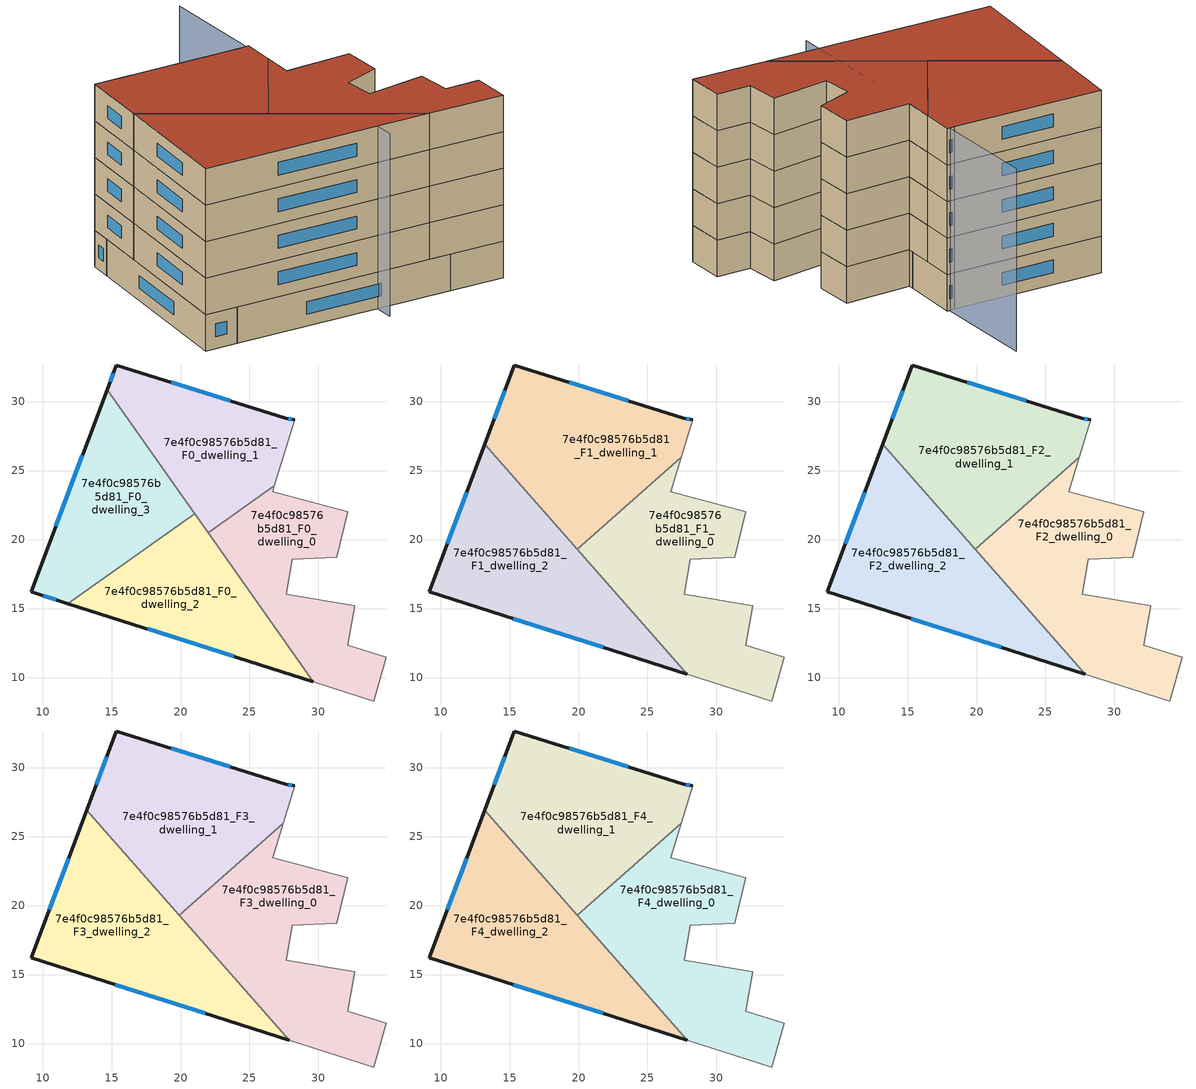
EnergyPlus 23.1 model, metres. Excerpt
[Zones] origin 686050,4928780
7e4f0c98576b5d81_F0_dwelling_0
 floor ground (EU_floor_Construction): 32.13,22.02 31.32,18.72 28.11,18.56 27.66,16.02 32.62,15.19 32.11,12.33 34.9,11.48 34.02,8.3 29.62,9.7 21.99,20.5 26.81,23.9 26.67,23.45 z0
 wall adiabatic (EU_wall_Construction): 29.62,9.7 34.02,8.3 34.9,11.48 32.11,12.33 32.62,15.19 27.66,16.02 28.11,18.56 31.32,18.72 32.13,22.02 26.67,23.45 26.81,23.9 z0:3
 wall to 7e4f0c98576b5d81_F0_dwelling_1 (EU_wall_Construction): 26.81,23.9 21.99,20.5 z0:3
 wall to 7e4f0c98576b5d81_F0_dwelling_2 (EU_wall_Construction): 21.99,20.5 29.62,9.7 z0:3
7e4f0c98576b5d81_F0_dwelling_1
 floor ground (EU_floor_Construction): 27.61,28.79 28.27,28.67 26.81,23.9 21.99,20.5 14.67,30.86 15.34,32.65 z0
 wall outside (EU_wall_Construction): 28.27,28.67 27.61,28.79 15.34,32.65 14.67,30.86 z0:3
 wall adiabatic (EU_wall_Construction): 26.81,23.9 28.27,28.67 z0:3
 wall to 7e4f0c98576b5d81_F0_dwelling_3 (EU_wall_Construction): 14.67,30.86 21.04,21.86 z0:3
 wall to 7e4f0c98576b5d81_F0_dwelling_2 (EU_wall_Construction): 21.04,21.86 21.99,20.5 z0:3
 window (EU_Window_Construction): 15.12,32.07 14.89,31.44 / 23.62,30.05 19.33,31.4 / 28.06,28.71 27.83,28.75 z0.98:2.02
7e4f0c98576b5d81_F0_dwelling_2
 floor ground (EU_floor_Construction): 21.04,21.86 29.62,9.7 11.84,15.36 z0
 wall outside (EU_wall_Construction): 11.84,15.36 29.62,9.7 z0:3
 wall to 7e4f0c98576b5d81_F0_dwelling_3 (EU_wall_Construction): 21.04,21.86 11.84,15.36 z0:3
 window (EU_Window_Construction): 17.62,13.52 23.84,11.54 z0.98:2.02
 ceiling adiabatic (EU_roof_Construction): 27.88,10.25 19.9,19.29 21.71,20.9 21.04,21.86 11.84,15.36 z3
7e4f0c98576b5d81_F0_dwelling_3
 floor ground (EU_floor_Construction): 14.67,30.86 21.04,21.86 11.84,15.36 9.19,16.2 z0
 wall outside (EU_wall_Construction): 14.67,30.86 9.19,16.2 11.84,15.36 z0:3
 window (EU_Window_Construction): 10.05,15.93 10.98,15.63 / 12.89,26.1 10.97,20.97 z0.98:2.02
 ceiling adiabatic (EU_roof_Construction): 21.04,21.86 14.67,30.86 13.19,26.89 18.94,20.38 z3; 18.94,20.38 13.19,26.89 9.19,16.2 11.84,15.36 z3
7e4f0c98576b5d81_F1_dwelling_0
 floor to 7e4f0c98576b5d81_F0_dwelling_0 (EU_floor_Construction): 32.13,22.02 31.32,18.72 28.11,18.56 27.66,16.02 32.62,15.19 32.11,12.33 34.9,11.48 34.02,8.3 29.62,9.7 21.99,20.5 26.81,23.9 26.67,23.45 z3
 floor to 7e4f0c98576b5d81_F0_dwelling_1 (EU_floor_Construction): 27.44,25.95 26.81,23.9 21.99,20.5 21.71,20.9 z3
 floor to 7e4f0c98576b5d81_F0_dwelling_2 (EU_floor_Construction): 21.71,20.9 29.62,9.7 27.88,10.25 19.9,19.29 z3
 wall adiabatic (EU_wall_Construction): 27.88,10.25 34.02,8.3 34.9,11.48 32.11,12.33 32.62,15.19 27.66,16.02 28.11,18.56 31.32,18.72 32.13,22.02 26.67,23.45 27.44,25.95 z3:6
 wall to 7e4f0c98576b5d81_F1_dwelling_1 (EU_wall_Construction): 27.44,25.95 19.9,19.29 z3:6
 wall to 7e4f0c98576b5d81_F1_dwelling_2 (EU_wall_Construction): 19.9,19.29 27.88,10.25 z3:6
7e4f0c98576b5d81_F1_dwelling_1
 floor to 7e4f0c98576b5d81_F0_dwelling_1 (EU_floor_Construction): 27.61,28.79 28.27,28.67 27.44,25.95 21.71,20.9 14.67,30.86 15.34,32.65 z3
 floor adiabatic (EU_floor_Construction): 14.67,30.86 21.71,20.9 19.9,19.29 13.19,26.89 z3
 wall outside (EU_wall_Construction): 28.27,28.67 27.61,28.79 15.34,32.65 13.19,26.89 z3:6
 wall adiabatic (EU_wall_Construction): 27.44,25.95 28.27,28.67 z3:6
 wall to 7e4f0c98576b5d81_F1_dwelling_2 (EU_wall_Construction): 13.19,26.89 19.89,19.29 z3:6
 window (EU_Window_Construction): 14.64,30.78 13.89,28.76 / 23.62,30.05 19.33,31.4 / 28.06,28.71 27.83,28.75 z3.98:5.02
7e4f0c98576b5d81_F1_dwelling_2
 floor adiabatic (EU_floor_Construction): 13.19,26.89 27.88,10.25 9.19,16.2 z3
 wall outside (EU_wall_Construction): 13.19,26.89 9.19,16.2 27.88,10.25 z3:6
 window (EU_Window_Construction): 15.27,14.27 21.8,12.19 / 11.89,23.42 10.49,19.68 z3.98:5.02
7e4f0c98576b5d81_F2_dwelling_0
 floor to 7e4f0c98576b5d81_F1_dwelling_0 (EU_floor_Construction): 32.13,22.02 31.32,18.72 28.11,18.56 27.66,16.02 32.62,15.19 32.11,12.33 34.9,11.48 34.02,8.3 27.88,10.25 19.9,19.29 27.44,25.95 26.67,23.45 z6
 wall adiabatic (EU_wall_Construction): 27.88,10.25 34.02,8.3 34.9,11.48 32.11,12.33 32.62,15.19 27.66,16.02 28.11,18.56 31.32,18.72 32.13,22.02 26.67,23.45 27.44,25.95 z6:9
 wall to 7e4f0c98576b5d81_F2_dwelling_1 (EU_wall_Construction): 27.44,25.95 19.9,19.29 z6:9
 wall to 7e4f0c98576b5d81_F2_dwelling_2 (EU_wall_Construction): 19.9,19.29 27.88,10.25 z6:9
7e4f0c98576b5d81_F2_dwelling_1
 floor to 7e4f0c98576b5d81_F1_dwelling_1 (EU_floor_Construction): 27.61,28.79 28.27,28.67 27.44,25.95 19.9,19.29 13.19,26.89 15.34,32.65 z6
 wall outside (EU_wall_Construction): 28.27,28.67 27.61,28.79 15.34,32.65 13.19,26.89 z6:9
 wall adiabatic (EU_wall_Construction): 27.44,25.95 28.27,28.67 z6:9
 wall to 7e4f0c98576b5d81_F2_dwelling_2 (EU_wall_Construction): 13.19,26.89 19.89,19.29 z6:9
 window (EU_Window_Construction): 14.64,30.78 13.89,28.76 / 23.62,30.05 19.33,31.4 / 28.06,28.71 27.83,28.75 z6.98:8.02
7e4f0c98576b5d81_F2_dwelling_2
 floor to 7e4f0c98576b5d81_F1_dwelling_2 (EU_floor_Construction): 13.19,26.89 27.88,10.25 9.19,16.2 z6
 wall outside (EU_wall_Construction): 13.19,26.89 9.19,16.2 27.88,10.25 z6:9
 window (EU_Window_Construction): 15.27,14.27 21.8,12.19 / 11.89,23.42 10.49,19.68 z6.98:8.02
7e4f0c98576b5d81_F3_dwelling_0
 floor to 7e4f0c98576b5d81_F2_dwelling_0 (EU_floor_Construction): 32.13,22.02 31.32,18.72 28.11,18.56 27.66,16.02 32.62,15.19 32.11,12.33 34.9,11.48 34.02,8.3 27.88,10.25 19.9,19.29 27.44,25.95 26.67,23.45 z9
 wall adiabatic (EU_wall_Construction): 27.88,10.25 34.02,8.3 34.9,11.48 32.11,12.33 32.62,15.19 27.66,16.02 28.11,18.56 31.32,18.72 32.13,22.02 26.67,23.45 27.44,25.95 z9:12
 wall to 7e4f0c98576b5d81_F3_dwelling_1 (EU_wall_Construction): 27.44,25.95 19.9,19.29 z9:12
 wall to 7e4f0c98576b5d81_F3_dwelling_2 (EU_wall_Construction): 19.9,19.29 27.88,10.25 z9:12
7e4f0c98576b5d81_F3_dwelling_1
 floor to 7e4f0c98576b5d81_F2_dwelling_1 (EU_floor_Construction): 27.61,28.79 28.27,28.67 27.44,25.95 19.9,19.29 13.19,26.89 15.34,32.65 z9
 wall outside (EU_wall_Construction): 28.27,28.67 27.61,28.79 15.34,32.65 13.19,26.89 z9:12
 wall adiabatic (EU_wall_Construction): 27.44,25.95 28.27,28.67 z9:12
 wall to 7e4f0c98576b5d81_F3_dwelling_2 (EU_wall_Construction): 13.19,26.89 19.89,19.29 z9:12
 window (EU_Window_Construction): 14.64,30.78 13.89,28.76 / 23.62,30.05 19.33,31.4 / 28.06,28.71 27.83,28.75 z9.98:11.02
7e4f0c98576b5d81_F3_dwelling_2
 floor to 7e4f0c98576b5d81_F2_dwelling_2 (EU_floor_Construction): 13.19,26.89 27.88,10.25 9.19,16.2 z9
 wall outside (EU_wall_Construction): 13.19,26.89 9.19,16.2 27.88,10.25 z9:12
 window (EU_Window_Construction): 15.27,14.27 21.8,12.19 / 11.89,23.42 10.49,19.68 z9.98:11.02
7e4f0c98576b5d81_F4_dwelling_0
 floor to 7e4f0c98576b5d81_F3_dwelling_0 (EU_floor_Construction): 32.13,22.02 31.32,18.72 28.11,18.56 27.66,16.02 32.62,15.19 32.11,12.33 34.9,11.48 34.02,8.3 27.88,10.25 19.9,19.29 27.44,25.95 26.67,23.45 z12
 wall adiabatic (EU_wall_Construction): 27.88,10.25 34.02,8.3 34.9,11.48 32.11,12.33 32.62,15.19 27.66,16.02 28.11,18.56 31.32,18.72 32.13,22.02 26.67,23.45 27.44,25.95 z12:15
 wall to 7e4f0c98576b5d81_F4_dwelling_1 (EU_wall_Construction): 27.44,25.95 19.9,19.29 z12:15
 wall to 7e4f0c98576b5d81_F4_dwelling_2 (EU_wall_Construction): 19.9,19.29 27.88,10.25 z12:15
 roof outside (EU_roof_Construction): 34.02,8.3 34.9,11.48 32.11,12.33 32.62,15.19 27.66,16.02 28.11,18.56 31.32,18.72 32.13,22.02 26.67,23.45 27.44,25.95 19.9,19.29 27.88,10.25 z15
7e4f0c98576b5d81_F4_dwelling_1
 floor to 7e4f0c98576b5d81_F3_dwelling_1 (EU_floor_Construction): 27.61,28.79 28.27,28.67 27.44,25.95 19.9,19.29 13.19,26.89 15.34,32.65 z12
 wall outside (EU_wall_Construction): 28.27,28.67 27.61,28.79 15.34,32.65 13.19,26.89 z12:15
 wall adiabatic (EU_wall_Construction): 27.44,25.95 28.27,28.67 z12:15
 wall to 7e4f0c98576b5d81_F4_dwelling_2 (EU_wall_Construction): 13.19,26.89 19.89,19.29 z12:15
 window (EU_Window_Construction): 14.64,30.78 13.89,28.76 / 23.62,30.05 19.33,31.4 / 28.06,28.71 27.83,28.75 z12.98:14.02
 roof outside (EU_roof_Construction): 27.44,25.95 28.27,28.67 27.61,28.79 15.34,32.65 13.19,26.89 19.9,19.29 z15
7e4f0c98576b5d81_F4_dwelling_2
 floor to 7e4f0c98576b5d81_F3_dwelling_2 (EU_floor_Construction): 13.19,26.89 27.88,10.25 9.19,16.2 z12
 wall outside (EU_wall_Construction): 13.19,26.89 9.19,16.2 27.88,10.25 z12:15
 window (EU_Window_Construction): 15.27,14.27 21.8,12.19 / 11.89,23.42 10.49,19.68 z12.98:14.02
 roof outside (EU_roof_Construction): 27.88,10.25 13.19,26.89 9.19,16.2 z15
shading: 23.13,10.07 30.35,37.35 z0:15
[Building]
EU S2 Campaign: North Axis=0; Terrain=City; Solar Distribution=FullExterior
[Site:Location]
Bologna: Latitude=44.5; Longitude=11.25; Time Zone=1; Elevation=37
[SizingPeriod:WeatherFileDays]
AnnualSizingPeriod: Begin Month=1; Begin Day of Month=1; End Month=12; End Day of Month=31; Day of Week for Start Day=Monday; Use Weather File Daylight Saving Period=No; Use Weather File Rain and Snow Indicators=No
[MATERIAL]
EU_InternalMass_Material: Roughness=MediumRough; Thickness=0.1; Conductivity=1; Density=1800; Specific Heat=900; Thermal Absorptance=0.9; Solar Absorptance=0.7; Visible Absorptance=0.7
[MATERIAL:NOMASS] Roughness=MediumRough; Thermal Absorptance=0.9; Solar Absorptance=0.7; Visible Absorptance=0.7
Name | Thermal Resistance
EU_wall_NoMass | 0.905828
EU_roof_NoMass | 0.37593
EU_floor_NoMass | 0.67114
[WINDOWMATERIAL:SIMPLEGLAZINGSYSTEM]
EU_Window_SimpleGlazing: UFactor=4.52486; Solar Heat Gain Coefficient=0.85; Visible Transmittance=0.85
[CONSTRUCTION]
EU_wall_Construction: EU_wall_NoMass
EU_roof_Construction: EU_roof_NoMass
EU_floor_Construction: EU_floor_NoMass
EU_InternalMass_Construction: EU_InternalMass_Material
EU_Window_Construction: EU_Window_SimpleGlazing
[ZONE] Type=1; Multiplier=1; Ceiling Height=autocalculate; Floor Area=autocalculate; Part of Total Floor Area=Yes
Name | Volume
7e4f0c98576b5d81_F0_dwelling_0 | 251.4
7e4f0c98576b5d81_F1_dwelling_0; 7e4f0c98576b5d81_F2_dwelling_0; 7e4f0c98576b5d81_F3_dwelling_0; 7e4f0c98576b5d81_F4_dwelling_0 | 335.191
7e4f0c98576b5d81_F0_dwelling_1; 7e4f0c98576b5d81_F0_dwelling_3 | 251.405
7e4f0c98576b5d81_F1_dwelling_1; 7e4f0c98576b5d81_F2_dwelling_1; 7e4f0c98576b5d81_F3_dwelling_1; 7e4f0c98576b5d81_F4_dwelling_1 | 335.238
7e4f0c98576b5d81_F0_dwelling_2 | 251.413
7e4f0c98576b5d81_F1_dwelling_2; 7e4f0c98576b5d81_F2_dwelling_2; 7e4f0c98576b5d81_F3_dwelling_2; 7e4f0c98576b5d81_F4_dwelling_2 | 335.2
[INTERNALMASS] Construction=EU_InternalMass_Construction
Name | Zone or ZoneList | Surface Area
7e4f0c98576b5d81_F0_dwelling_0_EU_InternalMass | 7e4f0c98576b5d81_F0_dwelling_0 | 83.8003
7e4f0c98576b5d81_F0_dwelling_1_EU_InternalMass | 7e4f0c98576b5d81_F0_dwelling_1 | 83.8023
7e4f0c98576b5d81_F0_dwelling_2_EU_InternalMass | 7e4f0c98576b5d81_F0_dwelling_2 | 83.8016
7e4f0c98576b5d81_F0_dwelling_3_EU_InternalMass | 7e4f0c98576b5d81_F0_dwelling_3 | 83.7982
7e4f0c98576b5d81_F1_dwelling_0_EU_InternalMass | 7e4f0c98576b5d81_F1_dwelling_0 | 111.73
7e4f0c98576b5d81_F1_dwelling_1_EU_InternalMass | 7e4f0c98576b5d81_F1_dwelling_1 | 111.746
7e4f0c98576b5d81_F1_dwelling_2_EU_InternalMass | 7e4f0c98576b5d81_F1_dwelling_2 | 111.733
7e4f0c98576b5d81_F2_dwelling_0_EU_InternalMass | 7e4f0c98576b5d81_F2_dwelling_0 | 111.73
7e4f0c98576b5d81_F2_dwelling_1_EU_InternalMass | 7e4f0c98576b5d81_F2_dwelling_1 | 111.746
7e4f0c98576b5d81_F2_dwelling_2_EU_InternalMass | 7e4f0c98576b5d81_F2_dwelling_2 | 111.733
7e4f0c98576b5d81_F3_dwelling_0_EU_InternalMass | 7e4f0c98576b5d81_F3_dwelling_0 | 111.73
7e4f0c98576b5d81_F3_dwelling_1_EU_InternalMass | 7e4f0c98576b5d81_F3_dwelling_1 | 111.746
7e4f0c98576b5d81_F3_dwelling_2_EU_InternalMass | 7e4f0c98576b5d81_F3_dwelling_2 | 111.733
7e4f0c98576b5d81_F4_dwelling_0_EU_InternalMass | 7e4f0c98576b5d81_F4_dwelling_0 | 111.73
7e4f0c98576b5d81_F4_dwelling_1_EU_InternalMass | 7e4f0c98576b5d81_F4_dwelling_1 | 111.746
7e4f0c98576b5d81_F4_dwelling_2_EU_InternalMass | 7e4f0c98576b5d81_F4_dwelling_2 | 111.733
[OTHEREQUIPMENT] Fuel Type=Electricity; Design Level Calculation Method=Watts/Area; Power per Zone Floor Area=1; Fraction Latent=0; Fraction Radiant=0; Fraction Lost=0; Carbon Dioxide Generation Rate=0; EndUse Subcategory=EU_Step8_InternalGains
Name | Zone or ZoneList or Space or SpaceList | Schedule
EU_Step8_InternalGain_7e4f0c98576b5d81_F0_dwelling_0_f000 | 7e4f0c98576b5d81_F0_dwelling_0 | EU_Step8_GainSchedule_7e4f0c98576b5d81_F0_dwelling_0_f000
EU_Step8_InternalGain_7e4f0c98576b5d81_F0_dwelling_1_f000 | 7e4f0c98576b5d81_F0_dwelling_1 | EU_Step8_GainSchedule_7e4f0c98576b5d81_F0_dwelling_1_f000
EU_Step8_InternalGain_7e4f0c98576b5d81_F0_dwelling_2_f000 | 7e4f0c98576b5d81_F0_dwelling_2 | EU_Step8_GainSchedule_7e4f0c98576b5d81_F0_dwelling_2_f000
EU_Step8_InternalGain_7e4f0c98576b5d81_F0_dwelling_3_f000 | 7e4f0c98576b5d81_F0_dwelling_3 | EU_Step8_GainSchedule_7e4f0c98576b5d81_F0_dwelling_3_f000
EU_Step8_InternalGain_7e4f0c98576b5d81_F1_dwelling_0_f000 | 7e4f0c98576b5d81_F1_dwelling_0 | EU_Step8_GainSchedule_7e4f0c98576b5d81_F1_dwelling_0_f000
EU_Step8_InternalGain_7e4f0c98576b5d81_F1_dwelling_1_f000 | 7e4f0c98576b5d81_F1_dwelling_1 | EU_Step8_GainSchedule_7e4f0c98576b5d81_F1_dwelling_1_f000
EU_Step8_InternalGain_7e4f0c98576b5d81_F1_dwelling_2_f000 | 7e4f0c98576b5d81_F1_dwelling_2 | EU_Step8_GainSchedule_7e4f0c98576b5d81_F1_dwelling_2_f000
EU_Step8_InternalGain_7e4f0c98576b5d81_F2_dwelling_0_f000 | 7e4f0c98576b5d81_F2_dwelling_0 | EU_Step8_GainSchedule_7e4f0c98576b5d81_F2_dwelling_0_f000
EU_Step8_InternalGain_7e4f0c98576b5d81_F2_dwelling_1_f000 | 7e4f0c98576b5d81_F2_dwelling_1 | EU_Step8_GainSchedule_7e4f0c98576b5d81_F2_dwelling_1_f000
EU_Step8_InternalGain_7e4f0c98576b5d81_F2_dwelling_2_f000 | 7e4f0c98576b5d81_F2_dwelling_2 | EU_Step8_GainSchedule_7e4f0c98576b5d81_F2_dwelling_2_f000
EU_Step8_InternalGain_7e4f0c98576b5d81_F3_dwelling_0_f000 | 7e4f0c98576b5d81_F3_dwelling_0 | EU_Step8_GainSchedule_7e4f0c98576b5d81_F3_dwelling_0_f000
EU_Step8_InternalGain_7e4f0c98576b5d81_F3_dwelling_1_f000 | 7e4f0c98576b5d81_F3_dwelling_1 | EU_Step8_GainSchedule_7e4f0c98576b5d81_F3_dwelling_1_f000
EU_Step8_InternalGain_7e4f0c98576b5d81_F3_dwelling_2_f000 | 7e4f0c98576b5d81_F3_dwelling_2 | EU_Step8_GainSchedule_7e4f0c98576b5d81_F3_dwelling_2_f000
EU_Step8_InternalGain_7e4f0c98576b5d81_F4_dwelling_0_f000 | 7e4f0c98576b5d81_F4_dwelling_0 | EU_Step8_GainSchedule_7e4f0c98576b5d81_F4_dwelling_0_f000
EU_Step8_InternalGain_7e4f0c98576b5d81_F4_dwelling_1_f000 | 7e4f0c98576b5d81_F4_dwelling_1 | EU_Step8_GainSchedule_7e4f0c98576b5d81_F4_dwelling_1_f000
EU_Step8_InternalGain_7e4f0c98576b5d81_F4_dwelling_2_f000 | 7e4f0c98576b5d81_F4_dwelling_2 | EU_Step8_GainSchedule_7e4f0c98576b5d81_F4_dwelling_2_f000
[ZONEVENTILATION:DESIGNFLOWRATE] Schedule=EU_AlwaysOn; Design Flow Rate Calculation Method=AirChanges/Hour; Air Changes per Hour=0.73129; Ventilation Type=Natural; Fan Pressure Rise=0; Fan Total Efficiency=1; Constant Term Coefficient=1; Temperature Term Coefficient=0; Velocity Term Coefficient=0; Velocity Squared Term Coefficient=0; Minimum Indoor Temperature=-100; Maximum Indoor Temperature=100; Delta Temperature=-100; Minimum Outdoor Temperature=-100; Maximum Outdoor Temperature=100; Maximum Wind Speed=40
Name | Zone or ZoneList or Space or SpaceList
EU_ConstantAir_7e4f0c98576b5d81_F0_dwelling_0 | 7e4f0c98576b5d81_F0_dwelling_0
EU_ConstantAir_7e4f0c98576b5d81_F0_dwelling_1 | 7e4f0c98576b5d81_F0_dwelling_1
EU_ConstantAir_7e4f0c98576b5d81_F0_dwelling_2 | 7e4f0c98576b5d81_F0_dwelling_2
EU_ConstantAir_7e4f0c98576b5d81_F0_dwelling_3 | 7e4f0c98576b5d81_F0_dwelling_3
EU_ConstantAir_7e4f0c98576b5d81_F1_dwelling_0 | 7e4f0c98576b5d81_F1_dwelling_0
EU_ConstantAir_7e4f0c98576b5d81_F1_dwelling_1 | 7e4f0c98576b5d81_F1_dwelling_1
EU_ConstantAir_7e4f0c98576b5d81_F1_dwelling_2 | 7e4f0c98576b5d81_F1_dwelling_2
EU_ConstantAir_7e4f0c98576b5d81_F2_dwelling_0 | 7e4f0c98576b5d81_F2_dwelling_0
EU_ConstantAir_7e4f0c98576b5d81_F2_dwelling_1 | 7e4f0c98576b5d81_F2_dwelling_1
EU_ConstantAir_7e4f0c98576b5d81_F2_dwelling_2 | 7e4f0c98576b5d81_F2_dwelling_2
EU_ConstantAir_7e4f0c98576b5d81_F3_dwelling_0 | 7e4f0c98576b5d81_F3_dwelling_0
EU_ConstantAir_7e4f0c98576b5d81_F3_dwelling_1 | 7e4f0c98576b5d81_F3_dwelling_1
EU_ConstantAir_7e4f0c98576b5d81_F3_dwelling_2 | 7e4f0c98576b5d81_F3_dwelling_2
EU_ConstantAir_7e4f0c98576b5d81_F4_dwelling_0 | 7e4f0c98576b5d81_F4_dwelling_0
EU_ConstantAir_7e4f0c98576b5d81_F4_dwelling_1 | 7e4f0c98576b5d81_F4_dwelling_1
EU_ConstantAir_7e4f0c98576b5d81_F4_dwelling_2 | 7e4f0c98576b5d81_F4_dwelling_2
[HVACTEMPLATE:THERMOSTAT] Constant Heating Setpoint=20; Constant Cooling Setpoint=50
EU_HeatOnly_7e4f0c98576b5d81_F0_dwelling_0; EU_HeatOnly_7e4f0c98576b5d81_F0_dwelling_1; EU_HeatOnly_7e4f0c98576b5d81_F0_dwelling_2; EU_HeatOnly_7e4f0c98576b5d81_F0_dwelling_3; EU_HeatOnly_7e4f0c98576b5d81_F1_dwelling_0; EU_HeatOnly_7e4f0c98576b5d81_F1_dwelling_1; EU_HeatOnly_7e4f0c98576b5d81_F1_dwelling_2; EU_HeatOnly_7e4f0c98576b5d81_F2_dwelling_0; EU_HeatOnly_7e4f0c98576b5d81_F2_dwelling_1; EU_HeatOnly_7e4f0c98576b5d81_F2_dwelling_2; EU_HeatOnly_7e4f0c98576b5d81_F3_dwelling_0; EU_HeatOnly_7e4f0c98576b5d81_F3_dwelling_1; EU_HeatOnly_7e4f0c98576b5d81_F3_dwelling_2; EU_HeatOnly_7e4f0c98576b5d81_F4_dwelling_0; EU_HeatOnly_7e4f0c98576b5d81_F4_dwelling_1; EU_HeatOnly_7e4f0c98576b5d81_F4_dwelling_2
[HVACTEMPLATE:ZONE:IDEALLOADSAIRSYSTEM] System Availability Schedule=EU_AlwaysOn; Maximum Heating Supply Air Temperature=50; Minimum Cooling Supply Air Temperature=13; Maximum Heating Supply Air Humidity Ratio=0.0156; Minimum Cooling Supply Air Humidity Ratio=0.0077; Heating Limit=NoLimit; Cooling Limit=NoLimit; Heating Availability Schedule=EU_AlwaysOn; Cooling Availability Schedule=EU_CoolingOff; Dehumidification Control Type=ConstantSensibleHeatRatio; Cooling Sensible Heat Ratio=0.7; Dehumidification Setpoint=60; Humidification Control Type=None; Humidification Setpoint=30; Outdoor Air Method=None; Outdoor Air Flow Rate per Person=0.00944; Outdoor Air Flow Rate per Zone Floor Area=0; Outdoor Air Flow Rate per Zone=0; Demand Controlled Ventilation Type=None; Outdoor Air Economizer Type=NoEconomizer; Heat Recovery Type=None; Sensible Heat Recovery Effectiveness=0.7; Latent Heat Recovery Effectiveness=0.65
Name | Template Thermostat
7e4f0c98576b5d81_F0_dwelling_0 | EU_HeatOnly_7e4f0c98576b5d81_F0_dwelling_0
7e4f0c98576b5d81_F0_dwelling_1 | EU_HeatOnly_7e4f0c98576b5d81_F0_dwelling_1
7e4f0c98576b5d81_F0_dwelling_2 | EU_HeatOnly_7e4f0c98576b5d81_F0_dwelling_2
7e4f0c98576b5d81_F0_dwelling_3 | EU_HeatOnly_7e4f0c98576b5d81_F0_dwelling_3
7e4f0c98576b5d81_F1_dwelling_0 | EU_HeatOnly_7e4f0c98576b5d81_F1_dwelling_0
7e4f0c98576b5d81_F1_dwelling_1 | EU_HeatOnly_7e4f0c98576b5d81_F1_dwelling_1
7e4f0c98576b5d81_F1_dwelling_2 | EU_HeatOnly_7e4f0c98576b5d81_F1_dwelling_2
7e4f0c98576b5d81_F2_dwelling_0 | EU_HeatOnly_7e4f0c98576b5d81_F2_dwelling_0
7e4f0c98576b5d81_F2_dwelling_1 | EU_HeatOnly_7e4f0c98576b5d81_F2_dwelling_1
7e4f0c98576b5d81_F2_dwelling_2 | EU_HeatOnly_7e4f0c98576b5d81_F2_dwelling_2
7e4f0c98576b5d81_F3_dwelling_0 | EU_HeatOnly_7e4f0c98576b5d81_F3_dwelling_0
7e4f0c98576b5d81_F3_dwelling_1 | EU_HeatOnly_7e4f0c98576b5d81_F3_dwelling_1
7e4f0c98576b5d81_F3_dwelling_2 | EU_HeatOnly_7e4f0c98576b5d81_F3_dwelling_2
7e4f0c98576b5d81_F4_dwelling_0 | EU_HeatOnly_7e4f0c98576b5d81_F4_dwelling_0
7e4f0c98576b5d81_F4_dwelling_1 | EU_HeatOnly_7e4f0c98576b5d81_F4_dwelling_1
7e4f0c98576b5d81_F4_dwelling_2 | EU_HeatOnly_7e4f0c98576b5d81_F4_dwelling_2
[SIZING:ZONE] Zone Cooling Design Supply Air Temperature Input Method=SupplyAirTemperature; Zone Cooling Design Supply Air Temperature=13; Zone Heating Design Supply Air Temperature Input Method=SupplyAirTemperature; Zone Heating Design Supply Air Temperature=50; Zone Cooling Design Supply Air Humidity Ratio=0.008; Zone Heating Design Supply Air Humidity Ratio=0.008; Cooling Design Air Flow Method=DesignDay; Cooling Design Air Flow Rate=0; Cooling Minimum Air Flow per Zone Floor Area=0.000762; Cooling Minimum Air Flow=0; Cooling Minimum Air Flow Fraction=0.2; Heating Design Air Flow Method=DesignDay; Heating Design Air Flow Rate=0; Heating Maximum Air Flow per Zone Floor Area=0.002032; Heating Maximum Air Flow=0.141576; Heating Maximum Air Flow Fraction=0.3; Account for Dedicated Outdoor Air System=No; Dedicated Outdoor Air System Control Strategy=NeutralSupplyAir; Dedicated Outdoor Air Low Setpoint Temperature for Design=autosize; Dedicated Outdoor Air High Setpoint Temperature for Design=autosize; Zone Load Sizing Method=Sensible Load Only No Latent Load; Zone Latent Cooling Design Supply Air Humidity Ratio Input Method=HumidityRatioDifference; Zone Cooling Design Supply Air Humidity Ratio Difference=0.005; Zone Latent Heating Design Supply Air Humidity Ratio Input Method=HumidityRatioDifference; Zone Humidification Design Supply Air Humidity Ratio Difference=0.005
7e4f0c98576b5d81_F0_dwelling_0; 7e4f0c98576b5d81_F0_dwelling_1; 7e4f0c98576b5d81_F0_dwelling_2; 7e4f0c98576b5d81_F0_dwelling_3; 7e4f0c98576b5d81_F1_dwelling_0; 7e4f0c98576b5d81_F1_dwelling_1; 7e4f0c98576b5d81_F1_dwelling_2; 7e4f0c98576b5d81_F2_dwelling_0; 7e4f0c98576b5d81_F2_dwelling_1; 7e4f0c98576b5d81_F2_dwelling_2; 7e4f0c98576b5d81_F3_dwelling_0; 7e4f0c98576b5d81_F3_dwelling_1; 7e4f0c98576b5d81_F3_dwelling_2; 7e4f0c98576b5d81_F4_dwelling_0; 7e4f0c98576b5d81_F4_dwelling_1; 7e4f0c98576b5d81_F4_dwelling_2
[SCHEDULE:CONSTANT]
Name | Hourly Value
EU_AlwaysOn | 1
EU_CoolingOff | 0
[SCHEDULE:FILE] Column Number=1; Rows to Skip at Top=0; Number of Hours of Data=8760; Column Separator=Comma; Interpolate to Timestep=No; Minutes per Item=60; Adjust Schedule for Daylight Savings=Yes
Name | File
EU_Step8_GainSchedule_7e4f0c98576b5d81_F0_dwelling_0_f000 | ../../schedules/7e4f0c98576b5d81/7e4f0c98576b5d81_F0_dwelling_0_f000_gain.csv
EU_Step8_GainSchedule_7e4f0c98576b5d81_F0_dwelling_1_f000 | ../../schedules/7e4f0c98576b5d81/7e4f0c98576b5d81_F0_dwelling_1_f000_gain.csv
EU_Step8_GainSchedule_7e4f0c98576b5d81_F0_dwelling_2_f000 | ../../schedules/7e4f0c98576b5d81/7e4f0c98576b5d81_F0_dwelling_2_f000_gain.csv
EU_Step8_GainSchedule_7e4f0c98576b5d81_F0_dwelling_3_f000 | ../../schedules/7e4f0c98576b5d81/7e4f0c98576b5d81_F0_dwelling_3_f000_gain.csv
EU_Step8_GainSchedule_7e4f0c98576b5d81_F1_dwelling_0_f000 | ../../schedules/7e4f0c98576b5d81/7e4f0c98576b5d81_F1_dwelling_0_f000_gain.csv
EU_Step8_GainSchedule_7e4f0c98576b5d81_F1_dwelling_1_f000 | ../../schedules/7e4f0c98576b5d81/7e4f0c98576b5d81_F1_dwelling_1_f000_gain.csv
EU_Step8_GainSchedule_7e4f0c98576b5d81_F1_dwelling_2_f000 | ../../schedules/7e4f0c98576b5d81/7e4f0c98576b5d81_F1_dwelling_2_f000_gain.csv
EU_Step8_GainSchedule_7e4f0c98576b5d81_F2_dwelling_0_f000 | ../../schedules/7e4f0c98576b5d81/7e4f0c98576b5d81_F2_dwelling_0_f000_gain.csv
EU_Step8_GainSchedule_7e4f0c98576b5d81_F2_dwelling_1_f000 | ../../schedules/7e4f0c98576b5d81/7e4f0c98576b5d81_F2_dwelling_1_f000_gain.csv
EU_Step8_GainSchedule_7e4f0c98576b5d81_F2_dwelling_2_f000 | ../../schedules/7e4f0c98576b5d81/7e4f0c98576b5d81_F2_dwelling_2_f000_gain.csv
EU_Step8_GainSchedule_7e4f0c98576b5d81_F3_dwelling_0_f000 | ../../schedules/7e4f0c98576b5d81/7e4f0c98576b5d81_F3_dwelling_0_f000_gain.csv
EU_Step8_GainSchedule_7e4f0c98576b5d81_F3_dwelling_1_f000 | ../../schedules/7e4f0c98576b5d81/7e4f0c98576b5d81_F3_dwelling_1_f000_gain.csv
EU_Step8_GainSchedule_7e4f0c98576b5d81_F3_dwelling_2_f000 | ../../schedules/7e4f0c98576b5d81/7e4f0c98576b5d81_F3_dwelling_2_f000_gain.csv
EU_Step8_GainSchedule_7e4f0c98576b5d81_F4_dwelling_0_f000 | ../../schedules/7e4f0c98576b5d81/7e4f0c98576b5d81_F4_dwelling_0_f000_gain.csv
EU_Step8_GainSchedule_7e4f0c98576b5d81_F4_dwelling_1_f000 | ../../schedules/7e4f0c98576b5d81/7e4f0c98576b5d81_F4_dwelling_1_f000_gain.csv
EU_Step8_GainSchedule_7e4f0c98576b5d81_F4_dwelling_2_f000 | ../../schedules/7e4f0c98576b5d81/7e4f0c98576b5d81_F4_dwelling_2_f000_gain.csv
